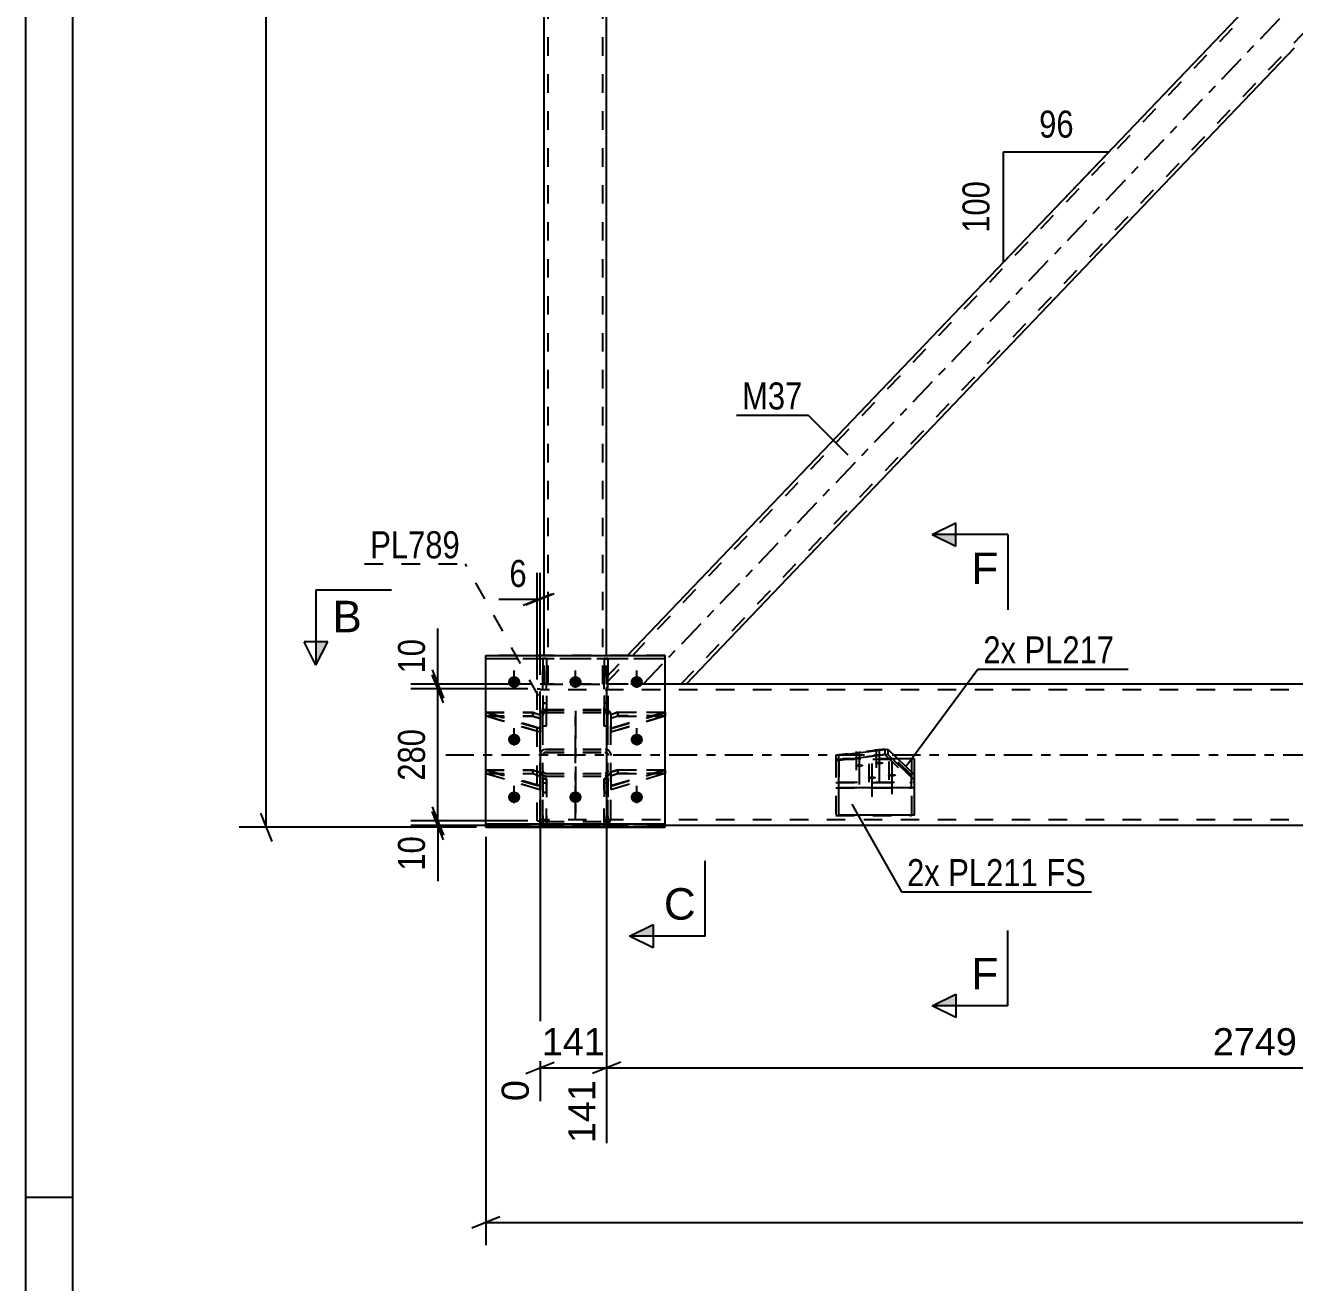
# Model space of a CAD drawing. Header units: millimetres. Extents: x 0 to 841, y 0 to 594.
# Drawn here: x 0 to 134.6, y 140 to 273.3 of the extents above; entities that cross this region are included whole.
import ezdxf

# ---------------------------------------------------------------- set-up
doc = ezdxf.new("R2010")
doc.units = ezdxf.units.MM
doc.linetypes.add('DXK_LINE_DOT2', pattern=[3.9198, 1.9599, -1.9599])
doc.linetypes.add('DXK_LINE_DOT3', pattern=[5.9187, 2.979, -0.9799, 0.9799, -0.9799])
doc.styles.add('Arial', font='arial.ttf', dxfattribs={"height": 0.2})
doc.styles.add('Arial Narrow', font='ARIALN.TTF', dxfattribs={"height": 0.2})

# ---------------------------------------------------------------- blocks, each defined once
blk = doc.blocks.new('Unknown-318891679-1129')
at = {"color": 5, "linetype": 'Continuous'}
for p, q in [((0, 594), (0, 0)), ((5, 589), (5, 5)), ((5, 149), (0, 149))]:
    blk.add_line(p, q, dxfattribs=at)
blk = doc.blocks.new('Part-318891679-6058 - 6027')
at = {"color": 7, "linetype": 'DXK_LINE_DOT2'}
for p, q in [((91.12, 196.55), (85.94, 195.91)), ((93.96, 193.81), (91.12, 196.55)), ((91.12, 196.55), (91.12, 195.99)), ((91.12, 195.99), (85.94, 195.34)), ((85.94, 195.91), (85.94, 192.47)), ((91.12, 195.99), (93.96, 193.25)), ((93.96, 192.47), (93.96, 193.81)), ((85.94, 193.04), (93.96, 193.04)), ((85.94, 192.47), (93.96, 192.47))]:
    blk.add_line(p, q, dxfattribs=at)
blk = doc.blocks.new('Part-318891679-6097 - 6027')
at = {"color": 7, "linetype": 'DXK_LINE_DOT2'}
for p, q in [((85.94, 195.52), (85.94, 189.52)), ((85.94, 195.52), (93.96, 195.52)), ((93.96, 195.52), (93.96, 189.52)), ((85.94, 189.52), (93.96, 189.52))]:
    blk.add_line(p, q, dxfattribs=at)
blk = doc.blocks.new('Part-318891679-6102 - 6027')
at = {"color": 7, "linetype": 'DXK_LINE_DOT2'}
for p, q in [((54.27, 188.96), (54.27, 202.96)), ((54.27, 202.96), (54.57, 202.96)), ((54.57, 188.96), (54.57, 202.96)), ((54.27, 188.96), (54.57, 188.96))]:
    blk.add_line(p, q, dxfattribs=at)
blk = doc.blocks.new('Part-318891679-6107 - 6027')
at = {"color": 2, "linetype": 'Continuous'}
for p, q in [((86.26, 195.94), (91.44, 196.58)), ((91.44, 196.58), (94.28, 193.84)), ((91.44, 196.58), (91.44, 196.01)), ((91.44, 196.01), (86.26, 195.37)), ((86.26, 192.5), (86.26, 195.94)), ((91.44, 196.01), (94.28, 193.27)), ((94.28, 192.5), (94.28, 193.84)), ((86.26, 192.5), (94.28, 192.5))]:
    blk.add_line(p, q, dxfattribs=at)
at = {"color": 7, "linetype": 'DXK_LINE_DOT2'}
blk.add_line((86.26, 193.07), (94.28, 193.07), dxfattribs=at)
blk = doc.blocks.new('Part-318891679-6261 - 6027')
at = {"color": 7, "linetype": 'DXK_LINE_DOT2'}
for p, q in [((61.37, 206.17), (61.37, 199.05)), ((61.77, 206.17), (61.37, 206.17)), ((61.77, 199.05), (61.77, 206.17)), ((61.37, 201.47), (61.77, 201.47)), ((61.37, 200.51), (61.77, 200.51)), ((61.37, 199.05), (61.77, 199.05))]:
    blk.add_line(p, q, dxfattribs=at)
blk = doc.blocks.new('Bolt-318891679-6060 - 6027')
at = {"color": 1, "linetype": 'DXK_LINE_DOT2'}
for p, q in [((51.82, 203.06), (51.82, 204.86)), ((58.32, 203.06), (58.32, 204.86)), ((64.82, 203.06), (64.82, 204.86)), ((51.82, 196.95), (51.82, 198.75)), ((64.82, 196.95), (64.82, 198.75)), ((51.82, 190.85), (51.82, 192.64)), ((58.32, 190.85), (58.32, 192.64)), ((64.82, 190.85), (64.82, 192.64))]:
    blk.add_line(p, q, dxfattribs=at)
blk = doc.blocks.new('Part-318891679-6153 - 6027')
at = {"color": 7, "linetype": 'DXK_LINE_DOT2'}
for p, q in [((62.82, 194.34), (62.07, 194.09)), ((62.07, 192.63), (67.82, 194.34)), ((62.07, 194.09), (62.07, 192.26)), ((62.82, 193.97), (62.07, 193.71)), ((67.82, 193.97), (62.07, 192.26)), ((67.82, 194.34), (62.82, 194.34)), ((62.82, 194.34), (62.82, 193.97)), ((62.82, 193.97), (67.82, 193.97)), ((67.82, 194.34), (67.82, 193.97))]:
    blk.add_line(p, q, dxfattribs=at)
blk = doc.blocks.new('Bolt-318891679-6061 - 6027')
at = {"linetype": 'Continuous'}
for points in [[(51.82, 203.08), (51.69, 203.09), (51.56, 203.13), (51.44, 203.19), (51.34, 203.28), (51.26, 203.38), (51.21, 203.5), (51.18, 203.62), (51.18, 203.75), (51.21, 203.88), (51.26, 203.99), (51.34, 204.1), (51.44, 204.18), (51.56, 204.25), (51.69, 204.29), (51.82, 204.3), (51.96, 204.29), (52.09, 204.25), (52.21, 204.18), (52.31, 204.1), (52.39, 203.99), (52.44, 203.88), (52.47, 203.75), (52.47, 203.62), (52.44, 203.5), (52.39, 203.38), (52.31, 203.28), (52.21, 203.19), (52.09, 203.13), (51.96, 203.09)], [(58.32, 203.08), (58.19, 203.09), (58.06, 203.13), (57.94, 203.19), (57.84, 203.28), (57.76, 203.38), (57.71, 203.5), (57.68, 203.62), (57.68, 203.75), (57.71, 203.88), (57.76, 203.99), (57.84, 204.1), (57.94, 204.18), (58.06, 204.25), (58.19, 204.29), (58.32, 204.3), (58.46, 204.29), (58.59, 204.25), (58.71, 204.18), (58.81, 204.1), (58.89, 203.99), (58.94, 203.88), (58.97, 203.75), (58.97, 203.62), (58.94, 203.5), (58.89, 203.38), (58.81, 203.28), (58.71, 203.19), (58.59, 203.13), (58.46, 203.09)], [(64.82, 203.08), (64.69, 203.09), (64.56, 203.13), (64.44, 203.19), (64.34, 203.28), (64.26, 203.38), (64.21, 203.5), (64.18, 203.62), (64.18, 203.75), (64.21, 203.88), (64.26, 203.99), (64.34, 204.1), (64.44, 204.18), (64.56, 204.25), (64.69, 204.29), (64.82, 204.3), (64.96, 204.29), (65.09, 204.25), (65.21, 204.18), (65.31, 204.1), (65.39, 203.99), (65.44, 203.88), (65.47, 203.75), (65.47, 203.62), (65.44, 203.5), (65.39, 203.38), (65.31, 203.28), (65.21, 203.19), (65.09, 203.13), (64.96, 203.09)], [(51.82, 196.97), (51.69, 196.98), (51.56, 197.02), (51.44, 197.09), (51.34, 197.17), (51.26, 197.28), (51.21, 197.39), (51.18, 197.52), (51.18, 197.64), (51.21, 197.77), (51.26, 197.89), (51.34, 197.99), (51.44, 198.07), (51.56, 198.14), (51.69, 198.18), (51.82, 198.19), (51.96, 198.18), (52.09, 198.14), (52.21, 198.07), (52.31, 197.99), (52.39, 197.89), (52.44, 197.77), (52.47, 197.64), (52.47, 197.52), (52.44, 197.39), (52.39, 197.28), (52.31, 197.17), (52.21, 197.09), (52.09, 197.02), (51.96, 196.98)], [(64.82, 196.97), (64.69, 196.98), (64.56, 197.02), (64.44, 197.09), (64.34, 197.17), (64.26, 197.28), (64.21, 197.39), (64.18, 197.52), (64.18, 197.64), (64.21, 197.77), (64.26, 197.89), (64.34, 197.99), (64.44, 198.07), (64.56, 198.14), (64.69, 198.18), (64.82, 198.19), (64.96, 198.18), (65.09, 198.14), (65.21, 198.07), (65.31, 197.99), (65.39, 197.89), (65.44, 197.77), (65.47, 197.64), (65.47, 197.52), (65.44, 197.39), (65.39, 197.28), (65.31, 197.17), (65.21, 197.09), (65.09, 197.02), (64.96, 196.98)], [(51.82, 190.86), (51.69, 190.88), (51.56, 190.91), (51.44, 190.98), (51.34, 191.06), (51.26, 191.17), (51.21, 191.28), (51.18, 191.41), (51.18, 191.54), (51.21, 191.66), (51.26, 191.78), (51.34, 191.88), (51.44, 191.97), (51.56, 192.03), (51.69, 192.07), (51.82, 192.08), (51.96, 192.07), (52.09, 192.03), (52.21, 191.97), (52.31, 191.88), (52.39, 191.78), (52.44, 191.66), (52.47, 191.54), (52.47, 191.41), (52.44, 191.28), (52.39, 191.17), (52.31, 191.06), (52.21, 190.98), (52.09, 190.91), (51.96, 190.88)], [(58.32, 190.86), (58.19, 190.88), (58.06, 190.91), (57.94, 190.98), (57.84, 191.06), (57.76, 191.17), (57.71, 191.28), (57.68, 191.41), (57.68, 191.54), (57.71, 191.66), (57.76, 191.78), (57.84, 191.88), (57.94, 191.97), (58.06, 192.03), (58.19, 192.07), (58.32, 192.08), (58.46, 192.07), (58.59, 192.03), (58.71, 191.97), (58.81, 191.88), (58.89, 191.78), (58.94, 191.66), (58.97, 191.54), (58.97, 191.41), (58.94, 191.28), (58.89, 191.17), (58.81, 191.06), (58.71, 190.98), (58.59, 190.91), (58.46, 190.88)], [(64.82, 190.86), (64.69, 190.88), (64.56, 190.91), (64.44, 190.98), (64.34, 191.06), (64.26, 191.17), (64.21, 191.28), (64.18, 191.41), (64.18, 191.54), (64.21, 191.66), (64.26, 191.78), (64.34, 191.88), (64.44, 191.97), (64.56, 192.03), (64.69, 192.07), (64.82, 192.08), (64.96, 192.07), (65.09, 192.03), (65.21, 191.97), (65.31, 191.88), (65.39, 191.78), (65.44, 191.66), (65.47, 191.54), (65.47, 191.41), (65.44, 191.28), (65.39, 191.17), (65.31, 191.06), (65.21, 190.98), (65.09, 190.91), (64.96, 190.88)]]:
    blk.add_hatch(color=1, dxfattribs=at).paths.add_polyline_path(points)
at = {"color": 1, "linetype": 'Continuous'}
for p, q in [((51.82, 203.09), (51.82, 204.89)), ((58.32, 203.09), (58.32, 204.89)), ((64.82, 203.09), (64.82, 204.89)), ((51.82, 196.98), (51.82, 198.78)), ((64.82, 196.98), (64.82, 198.78)), ((51.82, 190.87), (51.82, 192.67)), ((58.32, 190.87), (58.32, 192.67)), ((64.82, 190.87), (64.82, 192.67))]:
    blk.add_line(p, q, dxfattribs=at)
blk = doc.blocks.new('Bolt-318891679-6062 - 6027')
at = {"linetype": 'Continuous'}
for points in [[(90.54, 195.24), (90.63, 195.24), (90.72, 195.23), (90.8, 195.21), (90.87, 195.19), (90.93, 195.17), (90.97, 195.14), (90.99, 195.1), (90.99, 195.07), (90.97, 195.04), (90.93, 195.01), (90.87, 194.99), (90.8, 194.96), (90.72, 194.95), (90.63, 194.94), (90.54, 194.93), (90.45, 194.94), (90.36, 194.95), (90.28, 194.96), (90.21, 194.99), (90.15, 195.01), (90.11, 195.04), (90.09, 195.07), (90.09, 195.1), (90.11, 195.14), (90.15, 195.17), (90.21, 195.19), (90.28, 195.21), (90.36, 195.23), (90.45, 195.24)], [(88.42, 194.99), (88.51, 194.98), (88.6, 194.97), (88.68, 194.96), (88.75, 194.93), (88.81, 194.91), (88.85, 194.88), (88.87, 194.85), (88.87, 194.82), (88.85, 194.78), (88.81, 194.75), (88.75, 194.73), (88.68, 194.71), (88.6, 194.69), (88.51, 194.68), (88.42, 194.68), (88.33, 194.68), (88.24, 194.69), (88.16, 194.71), (88.09, 194.73), (88.03, 194.75), (87.99, 194.78), (87.97, 194.82), (87.97, 194.85), (87.99, 194.88), (88.03, 194.91), (88.09, 194.93), (88.16, 194.96), (88.24, 194.97), (88.33, 194.98)], [(91.88, 193.95), (91.97, 193.95), (92.06, 193.94), (92.14, 193.92), (92.21, 193.9), (92.27, 193.88), (92.31, 193.85), (92.33, 193.82), (92.33, 193.78), (92.31, 193.75), (92.27, 193.72), (92.21, 193.7), (92.14, 193.67), (92.06, 193.66), (91.97, 193.65), (91.88, 193.65), (91.78, 193.65), (91.69, 193.66), (91.61, 193.67), (91.54, 193.7), (91.49, 193.72), (91.45, 193.75), (91.43, 193.78), (91.43, 193.82), (91.45, 193.85), (91.49, 193.88), (91.54, 193.9), (91.61, 193.92), (91.69, 193.94), (91.78, 193.95)], [(89.76, 193.7), (89.85, 193.69), (89.94, 193.68), (90.02, 193.67), (90.09, 193.64), (90.15, 193.62), (90.18, 193.59), (90.2, 193.56), (90.2, 193.53), (90.18, 193.49), (90.15, 193.47), (90.09, 193.44), (90.02, 193.42), (89.94, 193.4), (89.85, 193.39), (89.76, 193.39), (89.66, 193.39), (89.57, 193.4), (89.49, 193.42), (89.42, 193.44), (89.37, 193.47), (89.33, 193.49), (89.31, 193.53), (89.31, 193.56), (89.33, 193.59), (89.37, 193.62), (89.42, 193.64), (89.49, 193.67), (89.57, 193.68), (89.66, 193.69)]]:
    blk.add_hatch(color=1, dxfattribs=at).paths.add_polyline_path(points)
at = {"color": 1, "linetype": 'Continuous'}
for p, q in [((90.54, 196.59), (90.54, 193.07)), ((88.42, 196.33), (88.42, 192.81)), ((91.88, 195.3), (91.88, 191.78)), ((89.76, 195.05), (89.76, 191.52))]:
    blk.add_line(p, q, dxfattribs=at)
blk = doc.blocks.new('Bolt-318891679-6063 - 6027')
at = {"color": 1, "linetype": 'DXK_LINE_DOT2'}
for p, q in [((90.22, 196.56), (90.22, 193.04)), ((88.1, 196.31), (88.1, 192.78)), ((91.56, 195.27), (91.56, 191.75)), ((89.44, 195.02), (89.44, 191.49))]:
    blk.add_line(p, q, dxfattribs=at)
blk = doc.blocks.new('Part-318891679-6081 - 6027')
at = {"color": 7, "linetype": 'DXK_LINE_DOT2'}
for p, q in [((54.75, 200.6), (54.62, 200.41)), ((54.94, 200.72), (54.75, 200.6)), ((55.17, 200.76), (54.94, 200.72)), ((55.17, 200.76), (61.47, 200.76)), ((61.7, 200.72), (61.47, 200.76)), ((61.9, 200.6), (61.7, 200.72)), ((62.03, 200.41), (61.9, 200.6)), ((54.62, 200.41), (54.57, 200.2)), ((54.57, 189.22), (54.57, 200.2)), ((54.87, 200.2), (54.9, 200.31)), ((54.87, 189.22), (54.87, 200.2)), ((54.9, 200.31), (54.96, 200.4)), ((54.96, 200.4), (55.06, 200.46)), ((55.06, 200.46), (55.17, 200.48)), ((55.17, 200.48), (61.47, 200.48)), ((61.47, 200.48), (61.59, 200.46)), ((61.59, 200.46), (61.69, 200.4)), ((61.69, 200.4), (61.75, 200.31)), ((61.75, 200.31), (61.77, 200.2)), ((61.77, 189.22), (61.77, 200.2)), ((62.07, 200.2), (62.03, 200.41)), ((62.07, 189.22), (62.07, 200.2)), ((54.94, 196.52), (55.17, 196.57)), ((55.17, 196.57), (61.47, 196.57)), ((61.47, 196.57), (61.7, 196.52)), ((54.57, 195.93), (54.62, 196.17)), ((54.9, 196.05), (54.87, 195.93)), ((54.96, 196.15), (54.9, 196.05)), ((55.06, 196.22), (54.96, 196.15)), ((55.17, 196.25), (55.06, 196.22)), ((55.17, 196.25), (61.47, 196.25)), ((61.59, 196.22), (61.47, 196.25)), ((61.69, 196.15), (61.59, 196.22)), ((61.75, 196.05), (61.69, 196.15)), ((61.77, 195.93), (61.75, 196.05)), ((62.03, 196.17), (62.07, 195.93)), ((54.57, 194.28), (54.62, 194.06)), ((54.62, 194.06), (54.75, 193.88)), ((54.75, 193.88), (54.94, 193.76)), ((54.9, 194.17), (54.87, 194.28)), ((54.96, 194.08), (54.9, 194.17)), ((55.06, 194.02), (54.96, 194.08)), ((55.17, 194), (55.06, 194.02)), ((55.17, 194), (61.47, 194)), ((61.59, 194.02), (61.47, 194)), ((61.69, 194.08), (61.59, 194.02)), ((61.75, 194.17), (61.69, 194.08)), ((61.7, 193.76), (61.9, 193.88)), ((61.77, 194.28), (61.75, 194.17)), ((61.9, 193.88), (62.03, 194.06)), ((62.03, 194.06), (62.07, 194.28)), ((54.94, 193.76), (55.17, 193.71)), ((55.17, 193.71), (61.47, 193.71)), ((61.47, 193.71), (61.7, 193.76)), ((54.62, 188.98), (54.57, 189.22)), ((54.87, 189.22), (54.9, 189.1)), ((54.9, 189.1), (54.96, 189)), ((55.17, 188.58), (54.94, 188.63)), ((54.96, 189), (55.06, 188.93)), ((55.06, 188.93), (55.17, 188.9)), ((55.17, 188.9), (61.47, 188.9)), ((61.47, 188.58), (55.17, 188.58)), ((61.47, 188.9), (61.59, 188.93)), ((61.7, 188.63), (61.47, 188.58)), ((61.59, 188.93), (61.69, 189)), ((61.69, 189), (61.75, 189.1)), ((61.75, 189.1), (61.77, 189.22)), ((62.07, 189.22), (62.03, 188.98))]:
    blk.add_line(p, q, dxfattribs=at)
at = {"color": 7, "linetype": 'DXK_LINE_DOT3'}
blk.add_line((58.32, 189.16), (58.32, 200.66), dxfattribs=at)
at = {"color": 7, "linetype": 'DXK_LINE_DOT2'}
for centre, start, end in [((55.2, 195.95), 114.32, 159.2417), ((61.45, 195.95), 20.7583, 65.68), ((55.2, 189.2), 200.7583, 245.68), ((61.45, 189.2), 294.32, 339.2417)]:
    blk.add_arc(centre, 0.621, start, end, dxfattribs=at)
blk = doc.blocks.new('Part-318891679-6084 - 6027')
at = {"color": 7, "linetype": 'DXK_LINE_DOT2'}
for p, q in [((67.82, 206.48), (48.82, 206.48)), ((48.82, 188.31), (48.82, 206.48)), ((67.82, 206.14), (48.82, 206.14)), ((67.82, 188.31), (67.82, 206.48)), ((48.82, 188.62), (67.82, 188.62))]:
    blk.add_line(p, q, dxfattribs=at)
at = {"color": 2, "linetype": 'Continuous'}
for p, q in [((48.82, 188.28), (48.82, 188.31)), ((48.82, 188.28), (67.82, 188.28)), ((67.82, 188.28), (67.82, 188.31))]:
    blk.add_line(p, q, dxfattribs=at)
blk = doc.blocks.new('Part-318891679-6087 - 6027')
at = {"color": 2, "linetype": 'Continuous'}
for p, q in [((48.82, 206.51), (67.82, 206.51)), ((48.82, 188.31), (48.82, 206.51)), ((67.82, 188.65), (67.82, 206.51)), ((48.82, 188.65), (67.82, 188.65)), ((67.82, 188.31), (67.82, 188.65)), ((67.82, 188.31), (48.82, 188.31))]:
    blk.add_line(p, q, dxfattribs=at)
at = {"color": 7, "linetype": 'DXK_LINE_DOT2'}
blk.add_line((48.82, 206.17), (67.82, 206.17), dxfattribs=at)
blk = doc.blocks.new('Part-318891679-6092 - 6027')
at = {"color": 7, "linetype": 'DXK_LINE_DOT2'}
for p, q in [((92.5, 195.55), (86.26, 195.55)), ((86.26, 195.55), (86.26, 192.5)), ((94.28, 192.5), (94.28, 193.84))]:
    blk.add_line(p, q, dxfattribs=at)
at = {"color": 2, "linetype": 'Continuous'}
for p, q in [((94.28, 195.55), (92.5, 195.55)), ((94.28, 193.84), (94.28, 195.55)), ((86.26, 189.55), (86.26, 192.5)), ((94.28, 189.55), (94.28, 192.5)), ((94.28, 189.55), (86.26, 189.55))]:
    blk.add_line(p, q, dxfattribs=at)
blk = doc.blocks.new('Part-318891679-6108 - 6027')
at = {"color": 7, "linetype": 'DXK_LINE_DOT2'}
for p, q in [((62.82, 200.48), (62.07, 200.22)), ((67.82, 200.48), (62.07, 198.77)), ((62.07, 200.22), (62.07, 198.39)), ((62.07, 199.85), (62.82, 200.1)), ((62.07, 198.39), (67.82, 200.1)), ((62.82, 200.1), (62.82, 200.48)), ((62.82, 200.48), (67.82, 200.48)), ((67.82, 200.1), (62.82, 200.1)), ((67.82, 200.1), (67.82, 200.48))]:
    blk.add_line(p, q, dxfattribs=at)
blk = doc.blocks.new('Part-318891679-6109 - 6027')
at = {"color": 7, "linetype": 'DXK_LINE_DOT2'}
for p, q in [((54.57, 198.77), (48.82, 200.48)), ((48.82, 200.48), (53.82, 200.48)), ((48.82, 200.48), (48.82, 200.1)), ((48.82, 200.1), (54.57, 198.39)), ((48.82, 200.1), (53.82, 200.1)), ((53.82, 200.48), (54.57, 200.22)), ((53.82, 200.48), (53.82, 200.1)), ((53.82, 200.1), (54.57, 199.85)), ((54.57, 200.22), (54.57, 198.39))]:
    blk.add_line(p, q, dxfattribs=at)
blk = doc.blocks.new('Part-318891679-6110 - 6027')
at = {"color": 7, "linetype": 'DXK_LINE_DOT2'}
for p, q in [((48.82, 193.97), (48.82, 194.34)), ((48.82, 194.34), (54.57, 192.63)), ((48.82, 194.34), (53.82, 194.34)), ((54.57, 192.26), (48.82, 193.97)), ((48.82, 193.97), (53.82, 193.97)), ((53.82, 193.97), (53.82, 194.34)), ((53.82, 194.34), (54.57, 194.09)), ((53.82, 193.97), (54.57, 193.71)), ((54.57, 194.09), (54.57, 192.26))]:
    blk.add_line(p, q, dxfattribs=at)
blk = doc.blocks.new('Part-318891679-6118 - 6027')
at = {"color": 7, "linetype": 'DXK_LINE_DOT2'}
for p, q in [((54.57, 188.46), (54.57, 203.46)), ((67.82, 203.46), (54.57, 203.46)), ((224.13, 202.86), (54.57, 202.86)), ((224.13, 189.06), (54.57, 189.06)), ((67.82, 188.46), (54.57, 188.46))]:
    blk.add_line(p, q, dxfattribs=at)
at = {"color": 2, "linetype": 'Continuous'}
for p, q in [((224.13, 203.46), (67.82, 203.46)), ((224.13, 188.46), (67.82, 188.46))]:
    blk.add_line(p, q, dxfattribs=at)
at = {"color": 7, "linetype": 'DXK_LINE_DOT3'}
blk.add_line((44.57, 195.96), (224.13, 195.96), dxfattribs=at)
blk = doc.blocks.new('Part-318891679-6156 - 6027')
at = {"color": 7, "linetype": 'DXK_LINE_DOT2'}
for p, q in [((61.37, 188.31), (61.37, 193.43)), ((61.37, 193.43), (61.77, 193.43)), ((61.37, 192.98), (61.77, 192.98)), ((61.77, 193.43), (61.77, 188.31)), ((61.37, 191.98), (61.77, 191.98))]:
    blk.add_line(p, q, dxfattribs=at)
at = {"color": 2, "linetype": 'Continuous'}
for p, q in [((61.37, 188.28), (61.37, 188.31)), ((61.37, 188.28), (61.77, 188.28)), ((61.77, 188.28), (61.77, 188.31))]:
    blk.add_line(p, q, dxfattribs=at)
blk = doc.blocks.new('Part-318891679-6121 - 6027')
at = {"color": 7, "linetype": 'DXK_LINE_DOT2'}
for p, q in [((54.62, 200.39), (54.75, 200.57)), ((54.75, 200.57), (54.94, 200.69)), ((54.94, 200.69), (55.17, 200.73)), ((55.17, 200.73), (61.47, 200.73)), ((61.47, 200.73), (61.7, 200.69)), ((61.7, 200.69), (61.9, 200.57)), ((61.9, 200.57), (62.03, 200.39)), ((54.57, 200.17), (54.62, 200.39)), ((54.57, 189.19), (54.57, 200.17)), ((54.9, 200.28), (54.87, 200.17)), ((54.87, 189.19), (54.87, 200.17)), ((54.96, 200.37), (54.9, 200.28)), ((55.06, 200.43), (54.96, 200.37)), ((55.17, 200.45), (55.06, 200.43)), ((55.17, 200.45), (61.47, 200.45)), ((61.59, 200.43), (61.47, 200.45)), ((61.69, 200.37), (61.59, 200.43)), ((61.75, 200.28), (61.69, 200.37)), ((61.77, 200.17), (61.75, 200.28)), ((61.77, 189.19), (61.77, 200.17)), ((62.03, 200.39), (62.07, 200.17)), ((62.07, 189.19), (62.07, 200.17)), ((55.17, 196.54), (54.94, 196.49)), ((55.17, 196.54), (61.47, 196.54)), ((61.7, 196.49), (61.47, 196.54)), ((54.62, 196.14), (54.57, 195.9)), ((54.87, 195.9), (54.9, 196.02)), ((54.9, 196.02), (54.96, 196.12)), ((54.96, 196.12), (55.06, 196.19)), ((55.06, 196.19), (55.17, 196.22)), ((55.17, 196.22), (61.47, 196.22)), ((61.47, 196.22), (61.59, 196.19)), ((61.59, 196.19), (61.69, 196.12)), ((61.69, 196.12), (61.75, 196.02)), ((61.75, 196.02), (61.77, 195.9)), ((62.07, 195.9), (62.03, 196.14)), ((54.62, 194.03), (54.57, 194.25)), ((54.75, 193.85), (54.62, 194.03)), ((54.94, 193.73), (54.75, 193.85)), ((54.87, 194.25), (54.9, 194.14)), ((54.9, 194.14), (54.96, 194.05)), ((54.96, 194.05), (55.06, 193.99)), ((55.06, 193.99), (55.17, 193.97)), ((55.17, 193.97), (61.47, 193.97)), ((61.47, 193.97), (61.59, 193.99)), ((61.59, 193.99), (61.69, 194.05)), ((61.69, 194.05), (61.75, 194.14)), ((61.9, 193.85), (61.7, 193.73)), ((61.75, 194.14), (61.77, 194.25)), ((62.03, 194.03), (61.9, 193.85)), ((62.07, 194.25), (62.03, 194.03)), ((55.17, 193.69), (54.94, 193.73)), ((55.17, 193.69), (61.47, 193.69)), ((61.7, 193.73), (61.47, 193.69)), ((54.57, 189.19), (54.62, 188.95)), ((54.9, 189.07), (54.87, 189.19)), ((54.96, 188.97), (54.9, 189.07)), ((54.94, 188.6), (55.17, 188.56)), ((55.06, 188.9), (54.96, 188.97)), ((55.17, 188.88), (55.06, 188.9)), ((55.17, 188.88), (61.47, 188.88)), ((55.17, 188.56), (61.47, 188.56)), ((61.59, 188.9), (61.47, 188.88)), ((61.47, 188.56), (61.7, 188.6)), ((61.69, 188.97), (61.59, 188.9)), ((61.75, 189.07), (61.69, 188.97)), ((61.77, 189.19), (61.75, 189.07)), ((62.03, 188.95), (62.07, 189.19))]:
    blk.add_line(p, q, dxfattribs=at)
at = {"color": 7, "linetype": 'DXK_LINE_DOT3'}
blk.add_line((58.32, 200.63), (58.32, 189.13), dxfattribs=at)
at = {"color": 7, "linetype": 'DXK_LINE_DOT2'}
for centre, start, end in [((55.2, 195.92), 114.32, 159.2417), ((61.45, 195.92), 20.7583, 65.68), ((55.2, 189.17), 200.7583, 245.68), ((61.45, 189.17), 294.32, 339.2417)]:
    blk.add_arc(centre, 0.621, start, end, dxfattribs=at)
blk = doc.blocks.new('Part-318891679-6157 - 6027')
at = {"color": 7, "linetype": 'DXK_LINE_DOT2'}
for p, q in [((54.87, 188.31), (54.87, 193.43)), ((54.87, 193.43), (55.27, 193.43)), ((54.87, 192.98), (55.27, 192.98)), ((55.27, 193.43), (55.27, 188.31)), ((54.87, 191.98), (55.27, 191.98))]:
    blk.add_line(p, q, dxfattribs=at)
at = {"color": 2, "linetype": 'Continuous'}
for p, q in [((54.87, 188.28), (54.87, 188.31)), ((54.87, 188.28), (55.27, 188.28)), ((55.27, 188.28), (55.27, 188.31))]:
    blk.add_line(p, q, dxfattribs=at)
blk = doc.blocks.new('Part-318891679-6158 - 6027')
at = {"color": 7, "linetype": 'DXK_LINE_DOT2'}
for p, q in [((61.37, 199.02), (61.37, 206.14)), ((61.37, 206.14), (61.77, 206.14)), ((61.77, 206.14), (61.77, 199.02)), ((61.37, 201.44), (61.77, 201.44)), ((61.37, 200.48), (61.77, 200.48)), ((61.77, 199.02), (61.37, 199.02))]:
    blk.add_line(p, q, dxfattribs=at)
blk = doc.blocks.new('Part-318891679-6159 - 6027')
at = {"color": 7, "linetype": 'DXK_LINE_DOT2'}
for p, q in [((54.87, 199.02), (54.87, 206.14)), ((55.27, 206.14), (54.87, 206.14)), ((55.27, 206.14), (55.27, 199.02)), ((54.87, 201.44), (55.27, 201.44)), ((54.87, 200.48), (55.27, 200.48)), ((55.27, 199.02), (54.87, 199.02))]:
    blk.add_line(p, q, dxfattribs=at)
blk = doc.blocks.new('Part-318891679-6198 - 6027')
at = {"color": 7, "linetype": 'DXK_LINE_DOT2'}
for p, q in [((61.77, 193.46), (61.37, 193.46)), ((61.37, 193.46), (61.37, 188.31)), ((61.37, 193.01), (61.77, 193.01)), ((61.77, 188.31), (61.77, 193.46)), ((61.37, 192), (61.77, 192))]:
    blk.add_line(p, q, dxfattribs=at)
at = {"color": 2, "linetype": 'Continuous'}
blk.add_line((61.77, 188.31), (61.37, 188.31), dxfattribs=at)
blk = doc.blocks.new('Part-318891679-6209 - 6027')
at = {"color": 7, "linetype": 'DXK_LINE_DOT2'}
for p, q in [((61.62, 203.61), (199.64, 347.96)), ((69.51, 203.46), (207.53, 347.81)), ((61.62, 204.19), (63.84, 206.51)), ((61.62, 203.85), (61.61, 203.46)), ((70.06, 203.46), (61.61, 203.46)), ((61.62, 204.19), (61.62, 203.85)), ((61.62, 203.46), (61.62, 203.61))]:
    blk.add_line(p, q, dxfattribs=at)
at = {"color": 7, "linetype": 'DXK_LINE_DOT3'}
blk.add_line((65.5, 203.46), (203.65, 347.96), dxfattribs=at)
at = {"color": 2, "linetype": 'Continuous'}
for p, q in [((63.84, 206.51), (130.01, 275.71)), ((70.06, 203.46), (134.57, 270.94))]:
    blk.add_line(p, q, dxfattribs=at)
blk = doc.blocks.new('Part-318891679-6245 - 6027')
at = {"color": 2, "linetype": 'Continuous'}
for p, q in [((55.02, 206.51), (55.02, 347.96)), ((61.62, 206.51), (61.62, 347.23))]:
    blk.add_line(p, q, dxfattribs=at)
at = {"color": 7, "linetype": 'DXK_LINE_DOT2'}
for p, q in [((61.62, 347.96), (55.02, 347.96)), ((55.42, 203.46), (55.42, 347.96)), ((61.22, 203.46), (61.22, 347.96)), ((61.62, 347.23), (61.62, 347.96)), ((55.02, 203.46), (55.02, 206.51)), ((61.62, 203.46), (61.62, 206.51)), ((55.02, 203.46), (61.62, 203.46))]:
    blk.add_line(p, q, dxfattribs=at)
blk = doc.blocks.new('Part-318891679-6257 - 6027')
at = {"color": 7, "linetype": 'DXK_LINE_DOT2'}
for p, q in [((54.57, 192.66), (48.82, 194.37)), ((48.82, 194.37), (53.82, 194.37)), ((48.82, 194.37), (48.82, 194)), ((48.82, 194), (54.57, 192.29)), ((48.82, 194), (53.82, 194)), ((53.82, 194.37), (54.57, 194.12)), ((53.82, 194.37), (53.82, 194)), ((53.82, 194), (54.57, 193.74)), ((54.57, 194.12), (54.57, 192.29))]:
    blk.add_line(p, q, dxfattribs=at)
blk = doc.blocks.new('Part-318891679-6258 - 6027')
at = {"color": 7, "linetype": 'DXK_LINE_DOT2'}
for p, q in [((48.82, 200.08), (48.82, 200.45)), ((48.82, 200.45), (54.57, 198.74)), ((48.82, 200.45), (53.82, 200.45)), ((54.57, 198.37), (48.82, 200.08)), ((48.82, 200.08), (53.82, 200.08)), ((53.82, 200.08), (53.82, 200.45)), ((53.82, 200.45), (54.57, 200.2)), ((53.82, 200.08), (54.57, 199.82)), ((54.57, 200.2), (54.57, 198.37))]:
    blk.add_line(p, q, dxfattribs=at)
blk = doc.blocks.new('Part-318891679-6259 - 6027')
at = {"color": 7, "linetype": 'DXK_LINE_DOT2'}
for p, q in [((62.82, 200.45), (62.07, 200.2)), ((62.07, 198.74), (67.82, 200.45)), ((62.07, 200.2), (62.07, 198.37)), ((62.82, 200.08), (62.07, 199.82)), ((67.82, 200.08), (62.07, 198.37)), ((67.82, 200.45), (62.82, 200.45)), ((62.82, 200.45), (62.82, 200.08)), ((62.82, 200.08), (67.82, 200.08)), ((67.82, 200.45), (67.82, 200.08))]:
    blk.add_line(p, q, dxfattribs=at)
blk = doc.blocks.new('Part-318891679-6260 - 6027')
at = {"color": 7, "linetype": 'DXK_LINE_DOT2'}
for p, q in [((54.87, 206.17), (54.87, 199.05)), ((55.27, 206.17), (54.87, 206.17)), ((55.27, 199.05), (55.27, 206.17)), ((54.87, 201.47), (55.27, 201.47)), ((54.87, 200.51), (55.27, 200.51)), ((54.87, 199.05), (55.27, 199.05))]:
    blk.add_line(p, q, dxfattribs=at)
blk = doc.blocks.new('Part-318891679-6262 - 6027')
at = {"color": 7, "linetype": 'DXK_LINE_DOT2'}
for p, q in [((55.27, 193.46), (54.87, 193.46)), ((54.87, 193.46), (54.87, 188.31)), ((54.87, 193.01), (55.27, 193.01)), ((55.27, 188.31), (55.27, 193.46)), ((54.87, 192), (55.27, 192))]:
    blk.add_line(p, q, dxfattribs=at)
at = {"color": 2, "linetype": 'Continuous'}
blk.add_line((55.27, 188.31), (54.87, 188.31), dxfattribs=at)
blk = doc.blocks.new('Part-318891679-6276 - 6027')
at = {"color": 7, "linetype": 'DXK_LINE_DOT2'}
for p, q in [((62.82, 194.37), (62.07, 194.12)), ((67.82, 194.37), (62.07, 192.66)), ((62.07, 194.12), (62.07, 192.29)), ((62.07, 193.74), (62.82, 194)), ((62.07, 192.29), (67.82, 194)), ((62.82, 194), (62.82, 194.37)), ((62.82, 194.37), (67.82, 194.37)), ((67.82, 194), (62.82, 194)), ((67.82, 194), (67.82, 194.37))]:
    blk.add_line(p, q, dxfattribs=at)
blk = doc.blocks.new('StraightDimension-318891679-8459 - 6027')
at = {"color": 7, "linetype": 'Continuous'}
for p, q in [((61.62, 203.19), (61.62, 154.79)), ((54.57, 196.98), (54.57, 159.24)), ((53.07, 162.16), (56.07, 163.36)), ((63.12, 163.36), (60.12, 162.16)), ((54.57, 162.76), (61.62, 162.76))]:
    blk.add_line(p, q, dxfattribs=at)
at = {"color": 0}
blk.add_wipeout([(62.03, 163.51), (62.03, 167.71), (54.16, 167.71), (54.16, 163.51)], dxfattribs=at)
at = {"color": 0, "linetype": 'Continuous'}
for points in [[(53.97, 162.06), (49.77, 162.06), (49.77, 158.64), (53.97, 158.64)], [(61.02, 162.06), (56.82, 162.06), (56.82, 154.19), (61.02, 154.19)]]:
    blk.add_wipeout(points, dxfattribs=at)
at = {"color": 3, "style": 'Arial'}
blk.add_text('141', height=2.865, dxfattribs=at).set_placement((54.76, 164.11))
at = {"color": 3, "linetype": 'Continuous', "style": 'Arial'}
for s, height, p in [('0', 2.87, (53.37, 159.24)), ('141', 2.865, (60.42, 154.79))]:
    blk.add_text(s, height=height, rotation=90.0002, dxfattribs=at).set_placement(p)
blk = doc.blocks.new('StraightDimension-318891679-6706 - 6027')
at = {"color": 7, "linetype": 'Continuous'}
for p, q in [((48.82, 187.28), (48.82, 143.95)), ((50.32, 146.95), (47.32, 145.75)), ((48.82, 146.35), (241.47, 146.35))]:
    blk.add_line(p, q, dxfattribs=at)
blk = doc.blocks.new('StraightDimension-318891679-8458 - 6027')
at = {"color": 7, "linetype": 'Continuous'}
for p, q in [((61.62, 203.19), (61.62, 154.79)), ((63.12, 163.36), (60.12, 162.16)), ((61.62, 162.76), (199.09, 162.76))]:
    blk.add_line(p, q, dxfattribs=at)
at = {"color": 0}
blk.add_wipeout([(135.4, 163.51), (135.4, 167.71), (125.31, 167.71), (125.31, 163.51)], dxfattribs=at)
at = {"color": 3, "style": 'Arial'}
blk.add_text('2749', height=2.865, dxfattribs=at).set_placement((125.91, 164.11))
blk = doc.blocks.new('StraightDimension-318891679-6473 - 6027')
at = {"color": 7, "linetype": 'Continuous'}
for p, q in [((43.72, 203.46), (43.72, 209.37)), ((43.72, 203.46), (43.72, 209.37)), ((43.12, 204.96), (44.32, 201.96)), ((53.57, 203.46), (40.87, 203.46)), ((44.32, 201.46), (43.12, 204.46)), ((43.72, 202.96), (43.72, 203.46)), ((53.27, 202.96), (40.87, 202.96))]:
    blk.add_line(p, q, dxfattribs=at)
at = {"color": 0}
blk.add_wipeout([(42.97, 208.84), (38.77, 208.84), (38.77, 203.99), (42.97, 203.99)], dxfattribs=at)
at = {"color": 3, "style": 'Arial Narrow'}
blk.add_text('10', height=2.863, rotation=90.0002, dxfattribs=at).set_placement((42.37, 204.59))
blk = doc.blocks.new('StraightDimension-318891679-6483 - 6027')
at = {"color": 7, "linetype": 'Continuous'}
for p, q in [((44.32, 201.46), (43.12, 204.46)), ((53.27, 202.96), (40.87, 202.96)), ((43.72, 188.96), (43.72, 202.96)), ((43.12, 190.46), (44.32, 187.46)), ((53.27, 188.96), (40.87, 188.96))]:
    blk.add_line(p, q, dxfattribs=at)
at = {"color": 0}
blk.add_wipeout([(42.97, 199.3), (38.77, 199.3), (38.77, 192.62), (42.97, 192.62)], dxfattribs=at)
at = {"color": 3, "style": 'Arial Narrow'}
blk.add_text('280', height=2.863, rotation=90.0002, dxfattribs=at).set_placement((42.37, 193.22))
blk = doc.blocks.new('StraightDimension-318891679-6493 - 6027')
at = {"color": 7, "linetype": 'Continuous'}
for p, q in [((43.12, 190.46), (44.32, 187.46)), ((44.32, 186.96), (43.12, 189.96)), ((53.27, 188.96), (40.87, 188.96)), ((53.57, 188.46), (40.87, 188.46)), ((43.72, 188.46), (43.72, 188.96)), ((43.72, 188.46), (43.72, 182.55)), ((43.72, 188.46), (43.72, 182.55))]:
    blk.add_line(p, q, dxfattribs=at)
at = {"color": 0}
blk.add_wipeout([(42.97, 187.94), (38.77, 187.94), (38.77, 183.08), (42.97, 183.08)], dxfattribs=at)
at = {"color": 3, "style": 'Arial Narrow'}
blk.add_text('10', height=2.863, rotation=90.0002, dxfattribs=at).set_placement((42.37, 183.68))
blk = doc.blocks.new('StraightDimension-318891679-6550 - 6027')
at = {"color": 7, "linetype": 'Continuous'}
for p, q in [((54.27, 203.96), (54.27, 215.27)), ((54.57, 204.46), (54.57, 215.27)), ((52.77, 211.82), (55.77, 213.02)), ((56.07, 213.02), (53.07, 211.82)), ((54.27, 212.42), (50.2, 212.42)), ((54.27, 212.42), (50.2, 212.42)), ((54.27, 212.42), (54.57, 212.42))]:
    blk.add_line(p, q, dxfattribs=at)
at = {"color": 0}
blk.add_wipeout([(53.75, 213.17), (53.75, 217.37), (50.72, 217.37), (50.72, 213.17)], dxfattribs=at)
at = {"color": 3, "style": 'Arial Narrow'}
blk.add_text('6', height=2.86, dxfattribs=at).set_placement((51.32, 213.77))
blk = doc.blocks.new('StraightDimension-318891679-6558 - 6027')
at = {"color": 7, "linetype": 'Continuous'}
for p, q in [((26.13, 393.68), (24.93, 396.68)), ((57.32, 395.18), (22.68, 395.18)), ((25.53, 188.28), (25.53, 395.18)), ((24.93, 189.78), (26.13, 186.78)), ((47.82, 188.28), (22.68, 188.28))]:
    blk.add_line(p, q, dxfattribs=at)
at = {"color": 0}
blk.add_wipeout([(24.78, 296.78), (20.58, 296.78), (20.58, 286.69), (24.78, 286.69)], dxfattribs=at)
at = {"color": 3, "style": 'Arial'}
blk.add_text('4138', height=2.865, rotation=90.0002, dxfattribs=at).set_placement((24.18, 287.29))
blk = doc.blocks.new('AngleDimension-318891679-11059 - 6027')
at = {"color": 7, "linetype": 'Continuous'}
for p, q in [((103.72, 259.92), (114.91, 259.92)), ((103.72, 248.21), (114.91, 259.92)), ((103.72, 248.21), (103.72, 259.92)), ((114.75, 259.75), (114.91, 259.92))]:
    blk.add_line(p, q, dxfattribs=at)
at = {"color": 0}
for points in [[(111.74, 260.82), (111.74, 265.02), (106.89, 265.02), (106.89, 260.82)], [(102.82, 257.41), (98.62, 257.41), (98.62, 250.73), (102.82, 250.73)]]:
    blk.add_wipeout(points, dxfattribs=at)
at = {"color": 3, "style": 'Arial Narrow'}
blk.add_text('96', height=2.863, dxfattribs=at).set_placement((107.49, 261.42))
blk.add_text('100', height=2.863, rotation=90.0002, dxfattribs=at).set_placement((102.22, 251.33))
blk = doc.blocks.new('SectionMark-318891679-6712 - 6027')
at = {"linetype": 'Continuous'}
blk.add_hatch(color=6, dxfattribs=at).paths.add_polyline_path([(30.81, 207.96), (32.06, 207.96), (30.81, 205.46)])
at = {"color": 6, "linetype": 'Continuous'}
for p, q in [((30.81, 213.46), (38.81, 213.46)), ((30.81, 213.46), (30.81, 205.46)), ((30.81, 205.46), (29.56, 207.96)), ((32.06, 207.96), (29.56, 207.96)), ((30.81, 205.46), (32.06, 207.96))]:
    blk.add_line(p, q, dxfattribs=at)
at = {"color": 0, "linetype": 'Continuous'}
blk.add_wipeout([(35.67, 208.96), (35.67, 212.46), (32.56, 212.46), (32.56, 208.96)], dxfattribs=at)
at = {"color": 3, "linetype": 'Continuous', "style": 'Arial'}
blk.add_text('B', height=3.34, dxfattribs=at).set_placement((32.56, 208.96))
blk = doc.blocks.new('Mark-318891679-6205 - 6027')
at = {"color": 0}
blk.add_wipeout([(82.39, 232.59), (82.39, 235.59), (75.99, 235.59), (75.99, 232.59)], dxfattribs=at)
blk.add_wipeout([(82.39, 232.59), (82.39, 235.59), (75.99, 235.59), (75.99, 232.59)], dxfattribs=at)
at = {"color": 30, "linetype": 'Continuous'}
for p in [(75.39, 231.99), (87.23, 227.75)]:
    blk.add_line(p, (82.99, 231.99), dxfattribs=at)
at = {"color": 3, "style": 'Arial Narrow'}
blk.add_text('M37', height=2.863, dxfattribs=at).set_placement((75.99, 232.59))
blk = doc.blocks.new('Mark-318891679-6098 - 6027')
at = {"color": 0}
blk.add_wipeout([(46.07, 216.81), (46.07, 219.81), (36.57, 219.81), (36.57, 216.81)], dxfattribs=at)
blk.add_wipeout([(46.07, 216.81), (46.07, 219.81), (36.57, 219.81), (36.57, 216.81)], dxfattribs=at)
at = {"color": 30, "linetype": 'DXK_LINE_DOT2'}
for p in [(35.97, 216.21), (54.4, 202.21)]:
    blk.add_line(p, (46.67, 216.21), dxfattribs=at)
at = {"color": 3, "style": 'Arial Narrow'}
blk.add_text('PL789', height=2.863, dxfattribs=at).set_placement((36.57, 216.81))
blk = doc.blocks.new('SectionMark-318891679-6716 - 6027')
at = {"linetype": 'Continuous'}
for points in [[(66.57, 400.92), (66.57, 399.67), (64.07, 400.92)], [(66.57, 177.98), (66.57, 176.73), (64.07, 176.73)]]:
    blk.add_hatch(color=6, dxfattribs=at).paths.add_polyline_path(points)
at = {"color": 6, "linetype": 'Continuous'}
for p, q in [((64.07, 400.92), (66.57, 402.17)), ((66.57, 399.67), (66.57, 402.17)), ((72.07, 400.92), (64.07, 400.92)), ((64.07, 400.92), (66.57, 399.67)), ((72.07, 400.92), (72.07, 392.92)), ((72.07, 176.73), (72.07, 184.73)), ((64.07, 176.73), (66.57, 177.98)), ((66.57, 177.98), (66.57, 175.48)), ((72.07, 176.73), (64.07, 176.73)), ((66.57, 175.48), (64.07, 176.73))]:
    blk.add_line(p, q, dxfattribs=at)
at = {"color": 0, "linetype": 'Continuous'}
for points in [[(71.07, 395.67), (71.07, 399.17), (67.7, 399.17), (67.7, 395.67)], [(71.07, 178.48), (71.07, 181.98), (67.7, 181.98), (67.7, 178.48)]]:
    blk.add_wipeout(points, dxfattribs=at)
at = {"color": 3, "linetype": 'Continuous', "style": 'Arial'}
for p in [(67.7, 395.67), (67.7, 178.48)]:
    blk.add_text('C', height=3.34, dxfattribs=at).set_placement(p)
blk = doc.blocks.new('SectionMark-318891679-6724 - 6027')
at = {"linetype": 'Continuous'}
for points in [[(98.66, 219.33), (98.66, 218.08), (96.16, 219.33)], [(98.66, 170.59), (98.66, 169.34), (96.16, 169.34)]]:
    blk.add_hatch(color=6, dxfattribs=at).paths.add_polyline_path(points)
at = {"color": 6, "linetype": 'Continuous'}
for p, q in [((96.16, 219.33), (98.66, 220.58)), ((98.66, 218.08), (98.66, 220.58)), ((104.16, 219.33), (96.16, 219.33)), ((96.16, 219.33), (98.66, 218.08)), ((104.16, 219.33), (104.16, 211.33)), ((104.16, 169.34), (104.16, 177.34)), ((96.16, 169.34), (98.66, 170.59)), ((98.66, 170.59), (98.66, 168.09)), ((104.16, 169.34), (96.16, 169.34)), ((98.66, 168.09), (96.16, 169.34))]:
    blk.add_line(p, q, dxfattribs=at)
at = {"color": 0, "linetype": 'Continuous'}
for points in [[(103.16, 214.08), (103.16, 217.58), (100.31, 217.58), (100.31, 214.08)], [(103.16, 171.09), (103.16, 174.59), (100.31, 174.59), (100.31, 171.09)]]:
    blk.add_wipeout(points, dxfattribs=at)
at = {"color": 3, "linetype": 'Continuous', "style": 'Arial'}
for p in [(100.31, 214.08), (100.31, 171.09)]:
    blk.add_text('F', height=3.34, dxfattribs=at).set_placement(p)
blk = doc.blocks.new('MarkSet-318891679-6790 - 6027')
at = {"color": 0}
for points in [[(105.04, 205.66), (105.04, 208.66), (101.57, 208.66), (101.57, 205.66)], [(115.44, 205.66), (115.44, 208.66), (105.94, 208.66), (105.94, 205.66)]]:
    blk.add_wipeout(points, dxfattribs=at)
for points in [[(105.04, 205.66), (105.04, 208.66), (101.57, 208.66), (101.57, 205.66)], [(115.44, 205.66), (115.44, 208.66), (105.94, 208.66), (105.94, 205.66)]]:
    blk.add_wipeout(points, dxfattribs=at)
at = {"color": 30, "linetype": 'Continuous'}
for p, q in [((93.36, 194.73), (100.97, 205.06)), ((100.97, 205.06), (116.94, 205.06))]:
    blk.add_line(p, q, dxfattribs=at)
at = {"color": 3, "style": 'Arial Narrow'}
for s, p in [('2x', (101.57, 205.66)), ('PL217', (105.94, 205.66))]:
    blk.add_text(s, height=2.863, dxfattribs=at).set_placement(p)
blk = doc.blocks.new('MarkSet-318891679-6796 - 6027')
at = {"color": 0}
for points in [[(96.95, 182.04), (96.95, 185.04), (93.48, 185.04), (93.48, 182.04)], [(107.35, 182.04), (107.35, 185.04), (97.85, 185.04), (97.85, 182.04)], [(112.45, 182.04), (112.45, 185.04), (108.25, 185.04), (108.25, 182.04)]]:
    blk.add_wipeout(points, dxfattribs=at)
for points in [[(96.95, 182.04), (96.95, 185.04), (93.48, 185.04), (93.48, 182.04)], [(107.35, 182.04), (107.35, 185.04), (97.85, 185.04), (97.85, 182.04)], [(112.45, 182.04), (112.45, 185.04), (108.25, 185.04), (108.25, 182.04)]]:
    blk.add_wipeout(points, dxfattribs=at)
at = {"color": 30, "linetype": 'Continuous'}
for p, q in [((87.64, 190.74), (92.88, 181.44)), ((92.88, 181.44), (113.05, 181.44))]:
    blk.add_line(p, q, dxfattribs=at)
at = {"color": 3, "style": 'Arial Narrow'}
for s, p in [('2x', (93.48, 182.04)), ('PL211', (97.85, 182.04)), ('FS', (108.25, 182.04))]:
    blk.add_text(s, height=2.863, dxfattribs=at).set_placement(p)

msp = doc.modelspace()

# ---------------------------------------------------------------- block references
for name in ['Unknown-318891679-1129', 'Part-318891679-6245 - 6027', 'Part-318891679-6209 - 6027', 'Part-318891679-6087 - 6027', 'Part-318891679-6084 - 6027', 'Part-318891679-6260 - 6027', 'Part-318891679-6159 - 6027', 'Part-318891679-6261 - 6027', 'Part-318891679-6158 - 6027', 'Bolt-318891679-6061 - 6027', 'Bolt-318891679-6060 - 6027', 'Part-318891679-6118 - 6027', 'Part-318891679-6102 - 6027', 'Part-318891679-6081 - 6027', 'Part-318891679-6121 - 6027', 'Part-318891679-6109 - 6027', 'Part-318891679-6258 - 6027', 'Part-318891679-6108 - 6027', 'Part-318891679-6259 - 6027', 'Part-318891679-6058 - 6027', 'Part-318891679-6107 - 6027', 'Bolt-318891679-6062 - 6027', 'Bolt-318891679-6063 - 6027', 'Part-318891679-6097 - 6027', 'Part-318891679-6092 - 6027', 'Part-318891679-6257 - 6027', 'Part-318891679-6110 - 6027', 'Part-318891679-6276 - 6027', 'Part-318891679-6153 - 6027', 'Part-318891679-6262 - 6027', 'Part-318891679-6157 - 6027', 'Part-318891679-6198 - 6027', 'Part-318891679-6156 - 6027']:
    msp.add_blockref(name, (0, 0))

# ---------------------------------------------------------------- next in the draw order: block references
for name in ['AngleDimension-318891679-11059 - 6027', 'Mark-318891679-6205 - 6027', 'StraightDimension-318891679-8459 - 6027']:
    msp.add_blockref(name, (0, 0))

# ---------------------------------------------------------------- next in the draw order: block references
for name in ['StraightDimension-318891679-6473 - 6027', 'StraightDimension-318891679-6706 - 6027']:
    msp.add_blockref(name, (0, 0))

# ---------------------------------------------------------------- next in the draw order: block references
for name in ['StraightDimension-318891679-6483 - 6027', 'StraightDimension-318891679-8458 - 6027']:
    msp.add_blockref(name, (0, 0))

# ---------------------------------------------------------------- next in the draw order: block references
for name in ['StraightDimension-318891679-6550 - 6027', 'StraightDimension-318891679-6493 - 6027']:
    msp.add_blockref(name, (0, 0))

# ---------------------------------------------------------------- next in the draw order: block references
msp.add_blockref('StraightDimension-318891679-6558 - 6027', (0, 0))

# ---------------------------------------------------------------- next in the draw order: block references
msp.add_blockref('SectionMark-318891679-6712 - 6027', (0, 0))

# ---------------------------------------------------------------- next in the draw order: block references
for name in ['SectionMark-318891679-6716 - 6027', 'Mark-318891679-6098 - 6027', 'SectionMark-318891679-6724 - 6027']:
    msp.add_blockref(name, (0, 0))

# ---------------------------------------------------------------- next in the draw order: block references
for name in ['MarkSet-318891679-6790 - 6027', 'MarkSet-318891679-6796 - 6027']:
    msp.add_blockref(name, (0, 0))

doc.saveas('drawing.dxf')
